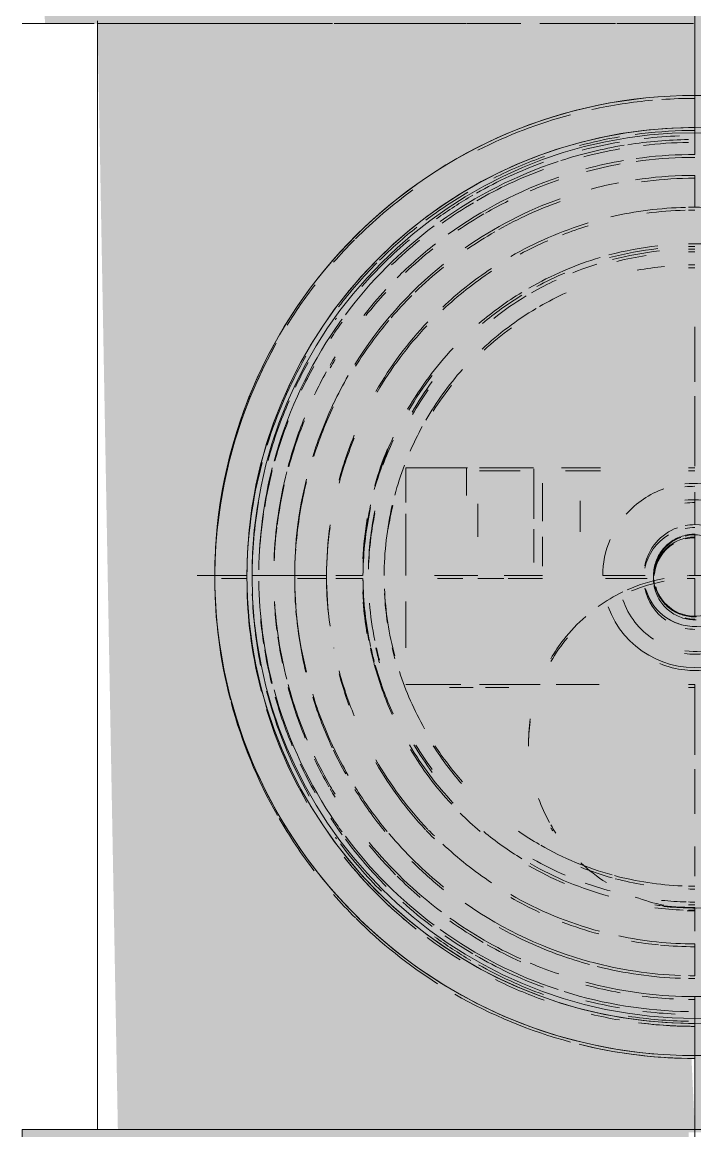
# Model space of a CAD drawing. Header units: millimetres. Extents: x -4000 to 187956, y -58990 to 162485.
# Drawn here: x 14216.2 to 14250, y 134422.3 to 134478 of the extents above; entities that cross this region are included whole.
import ezdxf

# ---------------------------------------------------------------- set-up
doc = ezdxf.new("R2010")
doc.units = ezdxf.units.MM
doc.linetypes.add('Dash 1_16_', pattern=[317.5, 158.75, -158.75])
for name, color, linetype, lineweight in [('F-SPRN', 3, 'Continuous', 9), ('P-PIPE', 3, 'Continuous', 9), ('P-PIPE-CNTR', 3, 'Continuous', 9)]:
    doc.layers.add(name, color=color, linetype=linetype, lineweight=lineweight)

# ---------------------------------------------------------------- blocks, each defined once
blk = doc.blocks.new('Sprinkler_Up - DN20-V1-FFS - TANG 1')
at = {"layer": 'F-SPRN', "transparency": 33554534}
for points in [[(-22.243, 0), (-3.885, 0.741), (-1.735, 2.891), (-1.156, 3.469), (-0.433, 5.499), (0.578, 4.048), (1.156, 3.469), (1.735, 2.891), (4.626, 0), (22.243, 0), (17.401, 13.505), (6.873, 21.154), (-6.873, 21.154), (-18.025, 12.981), (-20.542, 5.233)], [(0, -16.669), (4.314, -16.101), (11.787, -11.787), (16.101, -3.624), (15.417, 5.499), (11.787, 11.787), (7.64, 14.621), (-0.316, 16.627), (-4.314, 16.101), (-11.787, 11.787), (-16.101, 4.314), (-16.101, -4.314), (-10.524, -12.755), (-8.334, -14.436), (-0.316, -16.584)], [(0, -15.603), (7.802, -13.513), (13.513, -7.802), (15.071, -3.624), (14.466, 5.499), (13.513, 7.802), (7.802, 13.513), (-0.316, 15.518), (-7.802, 13.513), (-11.033, 11.033), (-15.071, 4.038), (-15.071, -4.038), (-8.789, -12.755), (-7.802, -13.513), (-0.316, -15.518)], [(-10.896, -5.481), (-10.896, 5.405), (-14.512, 5.405), (-14.512, -5.481)], [(-7.656, -5.481), (-7.656, 5.405), (-10.896, 5.405), (-10.896, -5.481)], [(0, -5.481), (-0.316, 5.405), (-7.656, 5.405), (-7.656, -5.481), (-0.316, -5.481)], [(7.656, -5.481), (7.656, 5.405), (0, 5.405), (0, -5.481)], [(0, 0), (5.709, 0), (2.855, 4.945), (-2.855, 4.945), (-5.709, 0), (-0.316, 0)], [(4.626, 0), (-0.316, 4.31), (-4.626, 0), (0, 0)], [(1.815, 0), (-0.316, 1.954), (-0.316, 0)], [(-6.873, -21.154), (6.873, -21.154), (17.995, -13.074), (22.243, 0), (3.885, -0.741), (2.098, -3.624), (1.187, -3.624), (0.578, -4.048), (-0.578, -4.048), (-1.263, -3.624), (-1.735, -2.891), (-4.626, 0), (-22.243, 0), (-17.995, -13.074), (-12.434, -17.114)], [(2.855, -4.945), (5.709, 0), (-5.709, 0), (-2.855, -4.945), (-0.316, -4.945)], [(0, -4.626), (4.626, 0), (-4.626, 0), (-0.316, -4.31)], [(0, -2.558), (1.34, 0), (-1.815, 0), (-0.316, -2.112)]]:
    blk.add_hatch(color=1, dxfattribs=at).paths.add_polyline_path(points)
at = {"layer": 'F-SPRN', "color": 1}
for p, q in [((-11.465, 5.405), (-14.512, 5.405)), ((-14.512, 5.405), (-11.418, 5.405)), ((-14.512, 5.405), (-14.512, 3.675)), ((-11.465, 5.405), (-11.465, 4.016)), ((-10.817, 5.405), (-8.112, 5.405)), ((-8.112, 5.405), (-10.817, 5.405)), ((-8.084, 5.357), (-8.084, 2.847)), ((-6.7, 5.405), (-4.738, 5.405)), ((-0.316, 5.405), (0, 5.405)), ((0, 5.405), (-0.316, 5.405)), ((-7.656, 4.633), (-7.656, 2.729)), ((-7.656, 4.633), (-7.656, 2.729)), ((-10.896, 1.94), (-10.896, 3.609)), ((-5.754, 3.753), (-5.754, 2.203)), ((-14.512, 3.107), (-14.512, 0)), ((-8.084, 2.336), (-8.084, 0.66)), ((-7.656, 1.942), (-7.656, 0.466)), ((-7.656, 1.942), (-7.656, 0.466)), ((-1.154, 1.727), (-1.222, 1.679)), ((-1.084, 1.772), (-1.154, 1.727)), ((-1.013, 1.814), (-1.084, 1.772)), ((-0.939, 1.853), (-1.013, 1.814)), ((0.022, 2.077), (-0.061, 2.076)), ((-1.983, 0.617), (-2.006, 0.537)), ((-1.957, 0.696), (-1.983, 0.617)), ((-1.928, 0.773), (-1.957, 0.696)), ((-1.895, 0.85), (-1.928, 0.773)), ((-2.073, 0.128), (-2.077, 0.045)), ((-2.077, 0.045), (-2.077, 0)), ((-2.077, 0), (-2.075, -0.083)), ((-2.066, 0.211), (-2.073, 0.128)), ((-2.026, 0.457), (-2.043, 0.375)), ((-2.006, 0.537), (-2.026, 0.457)), ((-14.512, -1.311), (-14.512, -3.624)), ((-0.022, -2.077), (0.061, -2.076)), ((-11.746, -5.481), (-14.512, -5.481)), ((-14.512, -5.481), (-11.746, -5.481)), ((-10.808, -5.481), (-8.084, -5.481)), ((-7.772, -5.481), (-10.808, -5.481)), ((-6.965, -5.481), (-5.754, -5.481)), ((-4.798, -5.481), (-6.965, -5.481)), ((-0.316, -5.481), (0, -5.481)), ((0, -5.481), (-0.316, -5.481))]:
    blk.add_line(p, q, dxfattribs=at)
at = {"layer": 'F-SPRN', "color": 1, "flags": 128}
for points in [[(-1.222, 1.679), (-1.289, 1.629), (-1.353, 1.576), (-1.415, 1.521), (-1.474, 1.463), (-1.532, 1.403), (-1.586, 1.341), (-1.639, 1.276), (-1.689, 1.21), (-1.736, 1.141), (-1.78, 1.071), (-1.821, 0.999)], [(-0.632, 1.979), (-0.711, 1.952), (-0.788, 1.922), (-0.864, 1.889), (-0.939, 1.853)], [(-0.472, 2.023), (-0.552, 2.002), (-0.632, 1.979)], [(-0.061, 2.076), (-0.144, 2.072), (-0.226, 2.065), (-0.309, 2.054), (-0.391, 2.04), (-0.472, 2.023)], [(-1.821, 0.999), (-1.86, 0.925), (-1.895, 0.85)], [(-2.043, 0.375), (-2.056, 0.293), (-2.066, 0.211)], [(-2.075, -0.083), (-2.07, -0.166), (-2.062, -0.249), (-2.051, -0.331)], [(-2.051, -0.331), (-2.036, -0.413), (-2.018, -0.494)], [(-2.018, -0.494), (-1.996, -0.574), (-1.972, -0.653), (-1.944, -0.732), (-1.913, -0.809), (-1.879, -0.885), (-1.842, -0.959), (-1.803, -1.032), (-1.76, -1.103), (-1.714, -1.173), (-1.666, -1.24), (-1.615, -1.306), (-1.562, -1.37), (-1.506, -1.431), (-1.447, -1.49), (-1.386, -1.547), (-1.323, -1.601), (-1.258, -1.653), (-1.191, -1.702), (-1.122, -1.748), (-1.051, -1.791), (-0.979, -1.832), (-0.905, -1.87), (-0.829, -1.904), (-0.753, -1.936), (-0.675, -1.964), (-0.596, -1.99), (-0.515, -2.012), (-0.435, -2.031), (-0.353, -2.047), (-0.271, -2.059), (-0.188, -2.069), (-0.105, -2.074), (-0.022, -2.077)]]:
    blk.add_lwpolyline(points, dxfattribs=at)
at = {"layer": 'F-SPRN', "color": 1}
for radius, start, end in [(22.243, 360, 180), (21.903, 90.8412, 98.8503), (21.903, 99.348, 107.901), (21.903, 108.2621, 125.7507), (21.903, 126.6942, 143.2701), (16.669, 96.4143, 105), (16.669, 96.4143, 105), (16.669, 90, 91.0998), (16.669, 90, 91.0998), (16.669, 83.0684, 90), (16.669, 83.0684, 90), (16.669, 106.5995, 120), (16.669, 106.5995, 120), (15.603, 90, 91.1749), (15.603, 90, 91.1749), (15.603, 95.5762, 100.6843), (15.603, 95.5762, 100.6843), (16.669, 121.4181, 130.5751), (16.669, 121.4181, 130.5751), (15.603, 114.4363, 119.9813), (15.603, 114.4363, 119.9813), (15.603, 120.7374, 133.2078), (15.603, 120.7374, 133.2078), (21.903, 144, 146.6248), (21.903, 146.6248, 164.8151), (16.669, 136.7213, 149.931), (16.669, 136.7213, 149.931), (15.603, 138.4214, 150), (15.603, 138.4214, 150), (15.603, 151.3545, 156.3845), (15.603, 151.3545, 156.3845), (16.669, 155.3879, 164.9693), (16.669, 155.3879, 164.9693), (21.903, 165.6773, 179.2615), (15.603, 159.178, 165), (15.603, 159.178, 165), (4.626, 54.8061, 96.1541), (4.626, 54.8061, 96.1541), (4.626, 109.6085, 138.2703), (4.626, 109.6085, 138.2703), (16.669, 167.6802, 180), (16.669, 167.6802, 180), (15.603, 166.9161, 180), (15.603, 166.9161, 180), (3.81, 57.0577, 97.4717), (2.558, 110.0848, 168.8278), (2.558, 110.0848, 168.8278), (2.558, 15.3246, 101.129), (2.558, 90, 101.129), (4.626, 157.0204, 180), (4.626, 157.0204, 180), (2.044, 110.3531, 180), (2.044, 10.4703, 103.9309), (22.243, 180, 360), (21.903, 180.7385, 194.3227), (16.669, 180.5806, 192.3198), (16.669, 180.5806, 192.3198), (4.626, 199.9304, 0), (4.626, 199.9304, 360), (2.558, 195.0521, 0), (2.044, 196.0467, 0), (3.81, 262.5283, 360), (15.603, 182.4733, 195), (15.603, 182.4733, 195), (2.558, 195.0521, 258.871), (3.81, 198.5537, 237.0577), (2.558, 258.871, 270), (16.669, 192.5987, 195), (16.669, 192.5987, 195), (16.669, 195.6545, 204.6121), (16.669, 195.6545, 204.6121), (15.603, 197.9656, 209.5646), (15.603, 197.9656, 209.5646), (21.903, 195.1849, 213.3752), (16.669, 210.6916, 223.2787), (16.669, 210.6916, 223.2787), (15.603, 213.2123, 221.5786), (15.603, 213.2123, 221.5786), (21.903, 213.3752, 215.6673), (21.903, 215.6673, 216), (21.903, 216.7299, 233.3058), (16.669, 230.4847, 238.5819), (16.669, 230.4847, 238.5819), (15.603, 235.4181, 240), (15.603, 235.4181, 240), (15.603, 240.2661, 254.5481), (15.603, 240.2661, 254.5481), (16.669, 240.2491, 255), (16.669, 240.2491, 255), (15.603, 255, 267.64), (15.603, 255, 267.64), (15.603, 268.8251, 270), (15.603, 268.8251, 270), (16.669, 263.0684, 270), (16.669, 263.0684, 268.9002), (16.669, 268.9002, 270), (21.903, 234.2493, 251.7379), (21.903, 252.5583, 269.1588)]:
    blk.add_arc((0, 0), radius, start, end, dxfattribs=at)
blk = doc.blocks.new('Steel_Transition_Threaded_HoaPhat - Standard-V2-FFS - TANG 1')
at = {"layer": 'P-PIPE', "lineweight": 13, "transparency": 33554534}
h = blk.add_hatch(color=1, dxfattribs=at)
h.paths.add_polyline_path([(14250.002, 134427.731), (14255.825, 134428.497), (14261.252, 134430.745), (14267.403, 134436.264), (14269.487, 134438.981), (14271.735, 134444.407), (14272.502, 134450.231), (14271.735, 134456.054), (14266.9, 134464.852), (14265.912, 134466.14), (14261.252, 134469.716), (14255.825, 134471.964), (14249.685, 134472.689), (14244.178, 134471.964), (14238.752, 134469.716), (14231.977, 134463.384), (14230.516, 134461.481), (14228.268, 134456.054), (14227.502, 134450.231), (14228.268, 134444.407), (14231.977, 134437.077), (14234.092, 134434.321), (14238.752, 134430.745), (14244.178, 134428.497), (14249.685, 134427.772)])
h.paths.add_polyline_path([(14250.002, 134430.131), (14244.799, 134430.815), (14239.952, 134432.823), (14234.67, 134437.475), (14231.977, 134441.672), (14230.587, 134445.028), (14229.902, 134450.231), (14231.977, 134458.789), (14232.595, 134460.281), (14235.789, 134464.443), (14239.952, 134467.638), (14244.799, 134469.646), (14250.002, 134470.331), (14255.204, 134469.646), (14260.052, 134467.638), (14264.214, 134464.443), (14267.409, 134460.281), (14269.417, 134455.433), (14270.102, 134450.231), (14269.417, 134445.028), (14265.333, 134437.475), (14264.214, 134436.018), (14260.052, 134432.823), (14255.204, 134430.815)])
for points in [[(14250.002, 134430.131), (14249.685, 134433.872), (14241.802, 134436.028), (14235.799, 134442.031), (14233.602, 134450.231), (14235.799, 134458.431), (14241.802, 134464.433), (14250.002, 134466.631), (14249.685, 134470.289), (14244.799, 134469.646), (14239.952, 134467.638), (14235.789, 134464.443), (14231.977, 134458.789), (14230.587, 134455.433), (14229.902, 134450.231), (14231.977, 134441.672), (14234.67, 134437.475), (14235.789, 134436.018), (14239.952, 134432.823), (14244.799, 134430.815), (14249.685, 134430.172)], [(14250.002, 134431.731), (14254.79, 134432.361), (14259.252, 134434.209), (14263.333, 134437.475), (14267.403, 134444.312), (14267.871, 134445.442), (14268.502, 134450.231), (14267.403, 134456.15), (14266.023, 134459.481), (14261.076, 134464.852), (14259.252, 134466.252), (14254.79, 134468.1), (14249.685, 134468.689), (14245.213, 134468.1), (14240.752, 134466.252), (14236.92, 134463.312), (14232.426, 134455.73), (14231.977, 134453.841), (14231.979, 134446.607), (14232.132, 134445.442), (14236.67, 134437.475), (14236.92, 134437.149), (14240.752, 134434.209), (14245.213, 134432.361), (14249.685, 134431.772)]]:
    blk.add_hatch(color=1, dxfattribs=at).paths.add_polyline_path(points)
at = {"layer": 'P-PIPE', "color": 20, "lineweight": 13}
for p, q in [((14231.864, 134446.589), (14231.861, 134446.603)), ((14231.861, 134446.603), (14231.864, 134446.589))]:
    blk.add_line(p, q, dxfattribs=at)
for radius, start, end in [(22.5, 90, 270), (22.5, 90.8148, 269.1852), (22.5, 90, 90.8148), (22.5, 15, 90), (22.5, 270, 90), (20.1, 90.912, 98.5089), (20.1, 90, 90.912), (20.1, 100.9975, 105), (20.1, 109.6859, 125.0043), (18.5, 91.4353, 103.2046), (18.5, 91.4353, 103.2046), (18.5, 90, 90.9909), (18.5, 90, 90.9909), (18.5, 78.0986, 90), (18.5, 78.0986, 90), (18.5, 106.819, 120), (18.5, 106.819, 120), (16.4, 96.2132, 104.6042), (16.4, 90, 91.1178), (20.1, 128.8856, 148.1553), (18.5, 123.4976, 133.2041), (18.5, 123.4976, 133.2041), (16.4, 107.4657, 111.9681), (16.4, 115.1607, 120), (16.4, 121.0738, 128.0319), (18.5, 136.4297, 150), (18.5, 136.4297, 150), (20.1, 150, 154.5924), (16.4, 143.5463, 150), (20.1, 154.6137, 162.7449), (18.5, 157.6232, 165), (18.5, 157.6232, 162.6104), (18.5, 162.6104, 165), (22.5, 270, 14.1642), (20.1, 166.0499, 193.9501), (16.4, 168.5467, 178.9063), (18.5, 172.0754, 187.9246), (18.5, 172.0754, 187.9246), (16.4, 184.8393, 191.4533), (16.4, 192.8052, 195), (18.5, 195, 202.3768), (18.5, 195, 202.3768), (20.1, 197.2551, 205.3863), (16.4, 211.2963, 216.4537), (20.1, 205.4076, 210), (18.5, 210, 223.5703), (18.5, 210, 223.5703), (20.1, 211.8447, 219.7476), (20.1, 220.1323, 231.1144), (18.5, 223.7226, 225), (18.5, 223.7226, 225), (18.5, 226.7959, 236.5024), (18.5, 226.7959, 236.5024), (16.4, 240.2532, 246.5955), (16.4, 250.3629, 255), (18.5, 240, 255), (18.5, 240, 255), (16.4, 264.1652, 268.506), (16.4, 268.8822, 270), (20.1, 234.9957, 255), (18.5, 258.0986, 270), (18.5, 258.0986, 270), (20.1, 255.0607, 267.9279), (20.1, 269.088, 270), (22.5, 269.1852, 270)]:
    blk.add_arc((14250.002, 134450.231), radius, start, end, dxfattribs=at)
blk = doc.blocks.new('Sprinkler_Up - DN20-V219-FFS - TANG 1')
at = {"layer": 'F-SPRN', "transparency": 33554534}
for points in [[(-22.243, 0), (-3.885, 0.741), (-1.735, 2.891), (-1.156, 3.469), (-0.419, 5.642), (0.578, 4.048), (1.156, 3.469), (1.735, 2.891), (4.626, 0), (22.243, 0), (17.401, 13.505), (6.873, 21.154), (-6.873, 21.154), (-18.025, 12.981), (-20.542, 5.233)], [(0, -16.669), (4.314, -16.101), (11.787, -11.787), (16.101, -3.48), (15.334, 5.642), (11.787, 11.787), (7.106, 14.765), (-0.316, 16.627), (-4.314, 16.101), (-11.787, 11.787), (-16.101, 4.314), (-16.101, -4.314), (-10.711, -12.612), (-8.334, -14.436), (-0.316, -16.584)], [(0, -15.603), (7.802, -13.513), (13.513, -7.802), (15.071, -3.48), (14.407, 5.642), (13.513, 7.802), (7.802, 13.513), (-0.316, 15.518), (-7.802, 13.513), (-11.033, 11.033), (-15.071, 4.038), (-15.071, -4.038), (-8.975, -12.612), (-7.802, -13.513), (-0.316, -15.518)], [(-10.896, -5.481), (-10.896, 5.405), (-14.512, 5.405), (-14.512, -5.481)], [(-7.656, -5.481), (-7.656, 5.405), (-10.896, 5.405), (-10.896, -5.481)], [(0, -5.481), (-0.316, 5.405), (-7.656, 5.405), (-7.656, -5.481), (-0.316, -5.481)], [(7.656, -5.481), (7.656, 5.405), (0, 5.405), (0, -5.481)], [(0, 0), (5.709, 0), (2.855, 4.945), (-2.855, 4.945), (-5.709, 0), (-0.316, 0)], [(-4.626, 0), (4.626, 0), (-0.316, 4.31)], [(1.815, 0), (-0.316, 1.954), (-0.316, 0)], [(-6.873, -21.154), (6.873, -21.154), (17.995, -13.074), (22.243, 0), (3.885, -0.741), (2.027, -3.48), (1.159, -3.48), (0.578, -4.048), (-0.578, -4.048), (-1.164, -3.48), (-1.735, -2.891), (-4.626, 0), (-22.243, 0), (-17.995, -13.074), (-12.434, -17.114)], [(2.855, -4.945), (5.709, 0), (-5.709, 0), (-2.855, -4.945), (-0.316, -4.945)], [(0, -4.626), (4.626, 0), (-4.626, 0), (-0.316, -4.31)], [(0, -2.558), (1.34, 0), (-1.815, 0), (-0.316, -2.112)]]:
    blk.add_hatch(color=1, dxfattribs=at).paths.add_polyline_path(points)
at = {"layer": 'F-SPRN', "color": 1}
for p, q in [((-14.512, 5.151), (-14.512, 3.819)), ((-10.817, 5.405), (-8.778, 5.405)), ((-8.778, 5.405), (-10.817, 5.405)), ((-6.49, 5.405), (-4.738, 5.405)), ((-0.316, 5.405), (0, 5.405)), ((0, 5.405), (-0.316, 5.405)), ((-8.084, 4.484), (-8.084, 2.991)), ((-7.656, 4.731), (-7.656, 2.872)), ((-7.656, 4.731), (-7.656, 2.872)), ((-1.222, 1.679), (-1.289, 1.629)), ((-1.154, 1.727), (-1.222, 1.679)), ((-1.084, 1.772), (-1.154, 1.727)), ((-1.013, 1.814), (-1.084, 1.772)), ((-0.939, 1.853), (-1.013, 1.814)), ((-0.864, 1.889), (-0.939, 1.853)), ((-0.788, 1.922), (-0.864, 1.889)), ((-0.711, 1.952), (-0.788, 1.922)), ((-0.632, 1.979), (-0.711, 1.952)), ((-0.552, 2.002), (-0.632, 1.979)), ((-0.472, 2.023), (-0.552, 2.002)), ((-0.391, 2.04), (-0.472, 2.023)), ((-0.309, 2.054), (-0.391, 2.04)), ((-0.226, 2.065), (-0.309, 2.054)), ((-0.144, 2.072), (-0.226, 2.065)), ((-0.061, 2.076), (-0.144, 2.072)), ((0.022, 2.077), (-0.061, 2.076)), ((-1.736, 1.141), (-1.78, 1.071)), ((-1.689, 1.21), (-1.736, 1.141)), ((-1.639, 1.276), (-1.689, 1.21)), ((-1.586, 1.341), (-1.639, 1.276)), ((-1.532, 1.403), (-1.586, 1.341)), ((-1.474, 1.463), (-1.532, 1.403)), ((-1.415, 1.521), (-1.474, 1.463)), ((-1.353, 1.576), (-1.415, 1.521)), ((-1.289, 1.629), (-1.353, 1.576)), ((-1.983, 0.617), (-2.006, 0.537)), ((-1.957, 0.696), (-1.983, 0.617)), ((-1.928, 0.773), (-1.957, 0.696)), ((-1.895, 0.85), (-1.928, 0.773)), ((-1.86, 0.925), (-1.895, 0.85)), ((-1.821, 0.999), (-1.86, 0.925)), ((-1.78, 1.071), (-1.821, 0.999)), ((-2.073, 0.128), (-2.077, 0.045)), ((-2.077, 0.045), (-2.077, 0)), ((-2.077, 0), (-2.075, -0.083)), ((-2.066, 0.211), (-2.073, 0.128)), ((-2.056, 0.293), (-2.066, 0.211)), ((-2.043, 0.375), (-2.056, 0.293)), ((-2.026, 0.457), (-2.043, 0.375)), ((-2.006, 0.537), (-2.026, 0.457)), ((-2.075, -0.083), (-2.07, -0.166)), ((-2.07, -0.166), (-2.062, -0.249)), ((-2.062, -0.249), (-2.051, -0.331)), ((-2.051, -0.331), (-2.036, -0.413)), ((-2.036, -0.413), (-2.018, -0.494)), ((-2.018, -0.494), (-1.996, -0.574)), ((-1.996, -0.574), (-1.972, -0.653)), ((-1.972, -0.653), (-1.944, -0.732)), ((-1.944, -0.732), (-1.913, -0.809)), ((-1.913, -0.809), (-1.879, -0.885)), ((-1.879, -0.885), (-1.842, -0.959)), ((-1.842, -0.959), (-1.803, -1.032)), ((-1.803, -1.032), (-1.76, -1.103)), ((-1.76, -1.103), (-1.714, -1.173)), ((-1.714, -1.173), (-1.666, -1.24)), ((-1.666, -1.24), (-1.615, -1.306)), ((-1.615, -1.306), (-1.562, -1.37)), ((-1.562, -1.37), (-1.506, -1.431)), ((-1.506, -1.431), (-1.447, -1.49)), ((-1.447, -1.49), (-1.386, -1.547)), ((-1.386, -1.547), (-1.323, -1.601)), ((-1.323, -1.601), (-1.258, -1.653)), ((-1.258, -1.653), (-1.191, -1.702)), ((-14.512, -2.068), (-14.512, -3.48)), ((-1.191, -1.702), (-1.122, -1.748)), ((-1.122, -1.748), (-1.051, -1.791)), ((-1.051, -1.791), (-0.979, -1.832)), ((-0.979, -1.832), (-0.905, -1.87)), ((-0.905, -1.87), (-0.829, -1.904)), ((-0.829, -1.904), (-0.753, -1.936)), ((-0.753, -1.936), (-0.675, -1.964)), ((-0.675, -1.964), (-0.596, -1.99)), ((-0.596, -1.99), (-0.515, -2.012)), ((-0.515, -2.012), (-0.435, -2.031)), ((-0.435, -2.031), (-0.353, -2.047)), ((-0.353, -2.047), (-0.271, -2.059)), ((-0.271, -2.059), (-0.188, -2.069)), ((-0.188, -2.069), (-0.105, -2.074)), ((-0.105, -2.074), (-0.022, -2.077)), ((-0.022, -2.077), (0.061, -2.076)), ((-11.127, -5.481), (-12.325, -5.481)), ((-10.508, -5.481), (-9.339, -5.481)), ((-9.339, -5.481), (-10.508, -5.481)), ((-0.316, -5.481), (0, -5.481)), ((0, -5.481), (-0.316, -5.481))]:
    blk.add_line(p, q, dxfattribs=at)
for radius, start, end in [(22.243, 99.7838, 104.7434), (21.903, 90.8412, 96.7547), (22.243, 92.0012, 96.5777), (21.903, 99.9172, 104.7418), (22.243, 109.9615, 119.5648), (21.903, 110.2871, 119.9858), (22.243, 120.0824, 125.6913), (21.903, 120.522, 125.4372), (22.243, 130.1186, 138.7395), (21.903, 129.1445, 134.0482), (16.669, 96.4143, 104.871), (16.669, 96.4143, 104.871), (16.669, 90, 91.0998), (16.669, 90, 91.0998), (15.603, 90, 91.1749), (15.603, 90, 91.1749), (16.669, 113.0788, 118.4393), (16.669, 113.0788, 118.4393), (16.669, 121.4181, 129.8132), (16.669, 121.4181, 129.8132), (21.903, 144, 146.6247), (22.243, 144, 144.2557), (15.603, 126.205, 132.7423), (15.603, 126.205, 132.7423), (22.243, 150.8103, 154.4005), (21.903, 150.941, 154.445), (16.669, 142.3324, 149.5685), (16.669, 142.3324, 149.5685), (15.603, 141.5515, 147.3919), (15.603, 141.5515, 147.3919), (22.243, 156.3586, 164.5403), (21.903, 158.8141, 164.3388), (16.669, 155.3879, 160.0448), (16.669, 155.3879, 160.0448), (21.903, 165.6773, 170.5436), (4.626, 90, 96.1539), (4.626, 90, 96.1539), (22.243, 170.0722, 179.6054), (16.669, 167.6802, 178.2802), (16.669, 167.6802, 178.2802), (15.603, 166.4265, 170.8386), (15.603, 166.4265, 170.8386), (3.81, 90, 97.4715), (21.903, 171.4872, 177.1378), (2.558, 90, 101.1287), (2.558, 90, 101.1287), (2.558, 121.0968, 168.2411), (2.558, 121.0968, 168.2411), (2.044, 121.8641, 173.6894), (2.044, 90, 103.9305), (16.669, 180, 190.8111), (16.669, 180, 190.8111), (2.558, 191.1677, 235.2126), (2.558, 191.1677, 235.2126), (22.243, 182.0081, 191.341), (15.603, 182.7868, 188.2546), (15.603, 182.7868, 188.2546), (21.903, 185.343, 188.6546), (2.044, 256.0695, 270), (2.558, 258.8713, 270), (2.558, 258.8713, 270), (21.903, 189.4473, 193.9646), (16.669, 192.1005, 195), (16.669, 192.1005, 195), (15.603, 192.9271, 195), (15.603, 192.9271, 195), (3.81, 262.2085, 270), (3.81, 270, 277.7915), (16.669, 195.0307, 204.2112), (16.669, 195.0307, 204.2112), (4.626, 247.711, 263.8461), (4.626, 247.711, 263.8461), (4.626, 270, 292.289), (4.626, 270, 292.289), (4.626, 263.8461, 270), (4.626, 263.8461, 270), (22.243, 194.7337, 209.4431), (21.903, 195.8069, 202.5918), (16.669, 211.0485, 222.9038), (16.669, 211.0485, 222.9038), (15.603, 212.6081, 221.3329), (15.603, 212.6081, 221.3329), (21.903, 205.2075, 209.4379), (21.903, 213.3753, 215.2666), (16.669, 225, 229.6733), (16.669, 225, 229.6733), (21.903, 215.2666, 216), (22.243, 215.7443, 216), (22.243, 216.8232, 224.9571), (21.903, 216.7299, 224.953), (16.669, 240, 246.8868), (16.669, 240, 246.8868), (15.603, 248.4485, 254.5481), (15.603, 248.4485, 254.5481), (15.603, 255.1597, 260.5384), (15.603, 255.1597, 260.5384), (15.603, 268.8251, 270), (15.603, 268.8251, 270), (21.903, 227.9586, 232.9585), (16.669, 263.0684, 267.9857), (16.669, 263.0684, 267.9857), (16.669, 268.9002, 270), (16.669, 268.9002, 270), (22.243, 234, 239.634), (21.903, 235.0407, 239.4021), (21.903, 239.769, 249.6706), (22.243, 240.7609, 249.9968), (21.903, 255.5455, 260.0638), (22.243, 261.3398, 269.1717), (21.903, 263.1567, 267.4352)]:
    blk.add_arc((0, 0), radius, start, end, dxfattribs=at)
blk = doc.blocks.new('Steel_Transition_Threaded_HoaPhat - Standard-V225-FFS - TANG 1')
at = {"layer": 'P-PIPE', "lineweight": 13, "transparency": 33554534}
h = blk.add_hatch(color=1, dxfattribs=at)
h.paths.add_polyline_path([(14250.002, 134427.587), (14255.825, 134428.354), (14261.252, 134430.602), (14267.403, 134436.121), (14269.487, 134438.837), (14271.735, 134444.264), (14272.502, 134450.087), (14271.735, 134455.911), (14266.79, 134464.852), (14265.912, 134465.997), (14261.252, 134469.573), (14255.825, 134471.821), (14249.685, 134472.546), (14244.178, 134471.821), (14238.752, 134469.573), (14231.977, 134463.241), (14230.516, 134461.337), (14228.268, 134455.911), (14227.502, 134450.087), (14228.268, 134444.264), (14231.977, 134436.933), (14234.092, 134434.177), (14238.752, 134430.602), (14244.178, 134428.354), (14249.685, 134427.629)])
h.paths.add_polyline_path([(14250.002, 134429.987), (14244.799, 134430.672), (14239.952, 134432.68), (14234.56, 134437.475), (14231.977, 134441.528), (14230.587, 134444.885), (14229.902, 134450.087), (14231.977, 134458.646), (14232.595, 134460.137), (14235.789, 134464.3), (14239.952, 134467.494), (14244.799, 134469.502), (14250.002, 134470.187), (14255.204, 134469.502), (14263.495, 134464.852), (14264.214, 134464.3), (14267.409, 134460.137), (14269.417, 134455.29), (14270.102, 134450.087), (14269.417, 134444.885), (14265.443, 134437.475), (14264.214, 134435.874), (14260.052, 134432.68), (14255.204, 134430.672)])
for points in [[(14250.002, 134429.987), (14249.685, 134433.729), (14241.802, 134435.884), (14235.799, 134441.887), (14233.602, 134450.087), (14235.799, 134458.287), (14241.802, 134464.29), (14250.002, 134466.487), (14249.685, 134470.146), (14244.799, 134469.502), (14239.952, 134467.494), (14235.789, 134464.3), (14231.977, 134458.646), (14230.587, 134455.29), (14229.902, 134450.087), (14231.977, 134441.528), (14234.56, 134437.475), (14235.789, 134435.874), (14239.952, 134432.68), (14244.799, 134430.672), (14249.685, 134430.029)], [(14250.002, 134429.987), (14255.204, 134430.672), (14260.052, 134432.68), (14265.443, 134437.475), (14267.409, 134440.037), (14269.417, 134444.885), (14270.102, 134450.087), (14269.234, 134455.73), (14267.403, 134460.145), (14263.495, 134464.852), (14260.052, 134467.494), (14255.204, 134469.502), (14250.002, 134470.187), (14250.002, 134466.487), (14258.202, 134464.29), (14264.204, 134458.287), (14266.402, 134450.087), (14264.204, 134441.887), (14258.202, 134435.884), (14250.002, 134433.687)], [(14250.002, 134431.587), (14254.79, 134432.218), (14259.252, 134434.066), (14263.443, 134437.475), (14267.403, 134444.168), (14267.871, 134445.299), (14268.502, 134450.087), (14267.403, 134456.006), (14266.023, 134459.337), (14260.889, 134464.852), (14259.252, 134466.109), (14254.79, 134467.957), (14249.685, 134468.546), (14245.213, 134467.957), (14240.752, 134466.109), (14236.92, 134463.169), (14232.486, 134455.73), (14231.977, 134453.697), (14231.977, 134446.477), (14232.132, 134445.299), (14236.56, 134437.475), (14236.92, 134437.006), (14240.752, 134434.066), (14245.213, 134432.218), (14249.685, 134431.629)]]:
    blk.add_hatch(color=1, dxfattribs=at).paths.add_polyline_path(points)
at = {"layer": 'P-PIPE', "color": 20, "lineweight": 13}
for radius, start, end in [(22.5, 99.6699, 104.9045), (22.5, 99.6699, 104.9045), (22.5, 90.8147, 97.6562), (22.5, 90.8147, 97.6562), (22.5, 90, 90.8147), (22.5, 90, 90.8147), (22.5, 109.6125, 116.6575), (22.5, 109.6125, 116.6575), (20.1, 90.912, 97.6413), (20.1, 90, 90.912), (22.5, 120.4556, 126.8941), (22.5, 120.4556, 126.8941), (20.1, 109.6859, 119.3517), (18.5, 91.5127, 97.4841), (18.5, 91.5127, 97.4841), (18.5, 90, 90.9909), (18.5, 90, 90.9909), (18.5, 106.819, 111.0803), (18.5, 106.819, 111.0803), (22.5, 128.3475, 134.739), (22.5, 128.3475, 134.739), (20.1, 120, 124.6698), (18.5, 113.5455, 118.2952), (18.5, 113.5455, 118.2952), (16.4, 98.5544, 103.8061), (16.4, 90, 91.1178), (22.5, 135.2302, 142.7048), (22.5, 135.2302, 142.7048), (20.1, 128.9131, 134.3286), (18.5, 123.4976, 133.2041), (18.5, 123.4976, 133.2041), (20.1, 135, 139.3802), (20.1, 139.8677, 147.9812), (18.5, 136.7046, 149.6112), (18.5, 136.7046, 149.6112), (22.5, 150.2558, 162.687), (22.5, 150.2558, 162.687), (16.4, 144.7142, 149.8602), (20.1, 154.6137, 162.1891), (18.5, 157.6232, 162.1287), (18.5, 157.6232, 162.1287), (22.5, 165, 179.6309), (22.5, 165, 179.6309), (18.5, 162.1287, 165), (18.5, 162.1287, 165), (20.1, 166.0499, 175.3746), (16.4, 168.5467, 172.7911), (18.5, 172.0754, 179.5511), (18.5, 172.0754, 179.5511), (16.4, 172.7911, 178.3232), (20.1, 175.8245, 179.5868), (20.1, 180, 183.7256), (18.5, 180, 185.2335), (18.5, 180, 185.2335), (22.5, 181.4288, 194.6309), (22.5, 181.4288, 194.6309), (20.1, 184.6312, 193.5559), (16.4, 192.2988, 195), (18.5, 195, 200.1178), (18.5, 195, 200.1178), (20.1, 197.2551, 205.0366), (22.5, 197.0267, 210), (22.5, 197.0267, 210), (16.4, 210.6635, 216.4537), (20.1, 205.4076, 209.2552), (18.5, 210, 223.0407), (18.5, 210, 223.0407), (20.1, 211.8447, 219.2313), (18.5, 223.1616, 225), (18.5, 223.1616, 225), (22.5, 218.4887, 231.5428), (22.5, 218.4887, 225), (20.1, 225, 231.1144), (22.5, 225, 231.5428), (18.5, 240, 245.0459), (18.5, 240, 245.0459), (16.4, 268.8822, 270), (18.5, 248.8886, 254.8838), (18.5, 248.8886, 254.8838), (20.1, 240.7276, 250.2855), (22.5, 233.3136, 238.3896), (22.5, 233.3136, 238.3896), (18.5, 260.1191, 264.3307), (18.5, 260.1191, 264.3307), (18.5, 264.6369, 270), (18.5, 264.6369, 270), (20.1, 250.3141, 254.7445), (20.1, 255.8956, 267.9279), (22.5, 243.5999, 250.3515), (22.5, 243.5999, 250.3515), (20.1, 269.088, 270), (22.5, 256.6104, 260.3118), (22.5, 256.6104, 260.3118), (22.5, 262.7566, 269.1853), (22.5, 262.7566, 270), (22.5, 269.1853, 270)]:
    blk.add_arc((14250.002, 134450.087), radius, start, end, dxfattribs=at)

msp = doc.modelspace()

# ---------------------------------------------------------------- hatches: boundary and pattern name
at = {"layer": 'P-PIPE', "transparency": 33554534}
for points in [[(14226.111, 134477.954), (14250.002, 134477.954), (14250.002, 134496.379), (14216.215, 134496.379), (14217.366, 134477.954), (14220.741, 134477.954)], [(14250.002, 134477.954), (14283.789, 134477.954), (14282.637, 134496.379), (14250.002, 134496.379), (14250.002, 134492.229)], [(14231.895, 134422.411), (14250.002, 134422.411), (14249.685, 134429.139), (14242.551, 134430.437), (14236.29, 134434.128), (14231.743, 134439.557), (14229.197, 134446.429), (14229.198, 134454.039), (14231.977, 134461.184), (14236.295, 134466.338), (14242.553, 134470.025), (14250.002, 134471.38), (14250.002, 134478.098), (14220.002, 134478.098), (14221.024, 134422.411), (14228.789, 134422.411)], [(14246.119, 134422.268), (14250.002, 134422.268), (14249.685, 134428.995), (14242.551, 134430.294), (14236.29, 134433.984), (14231.743, 134439.414), (14229.197, 134446.286), (14229.198, 134453.895), (14231.977, 134461.041), (14236.295, 134466.195), (14242.553, 134469.882), (14250.002, 134471.237), (14250.002, 134477.954), (14220.002, 134477.954), (14221.024, 134422.268), (14242.237, 134422.268)], [(14265.001, 134422.268), (14280.001, 134422.268), (14278.979, 134477.954), (14250.002, 134477.954), (14250.002, 134471.237), (14257.451, 134469.882), (14264.833, 134464.852), (14268.259, 134460.762), (14270.806, 134453.895), (14270.807, 134446.286), (14266.637, 134437.475), (14263.713, 134433.984), (14257.453, 134430.294), (14250.002, 134428.938), (14250.002, 134422.268), (14261.384, 134422.268)], [(14250.002, 134426.118), (14256.242, 134426.94), (14262.058, 134429.349), (14267.403, 134433.639), (14270.883, 134438.175), (14273.292, 134443.99), (14274.114, 134450.231), (14273.292, 134456.471), (14270.883, 134462.287), (14267.051, 134467.28), (14262.058, 134471.112), (14252.729, 134473.984), (14247.275, 134473.984), (14243.761, 134473.521), (14237.946, 134471.112), (14231.977, 134466.01), (14229.12, 134462.287), (14226.711, 134456.471), (14225.89, 134450.231), (14226.711, 134443.99), (14229.12, 134438.175), (14232.952, 134433.181), (14237.946, 134429.349), (14243.761, 134426.94), (14249.685, 134426.16)], [(14250.002, 134425.975), (14256.242, 134426.797), (14262.058, 134429.206), (14267.403, 134433.495), (14270.883, 134438.031), (14273.292, 134443.847), (14274.114, 134450.087), (14273.292, 134456.328), (14270.883, 134462.143), (14267.051, 134467.137), (14262.058, 134470.969), (14256.242, 134473.378), (14248.363, 134473.984), (14243.761, 134473.378), (14237.946, 134470.969), (14231.977, 134465.867), (14229.12, 134462.143), (14226.711, 134456.328), (14225.89, 134450.087), (14226.711, 134443.847), (14229.12, 134438.031), (14232.952, 134433.037), (14237.946, 134429.206), (14243.761, 134426.797), (14249.685, 134426.017)], [(14241.651, 134435.768), (14242.77, 134437.705), (14241.651, 134441.88), (14243.193, 134446.607), (14245.827, 134449.112), (14257.233, 134454.406), (14258.352, 134458.581), (14257.233, 134462.756), (14255.021, 134464.852), (14249.685, 134466.889), (14241.651, 134464.694), (14235.539, 134458.581), (14233.301, 134450.231), (14235.539, 134441.88), (14239.426, 134437.475)], [(14241.651, 134435.624), (14242.77, 134437.562), (14241.651, 134441.737), (14243.303, 134446.607), (14245.827, 134448.969), (14257.233, 134454.262), (14258.352, 134458.438), (14257.233, 134462.613), (14254.675, 134464.852), (14249.685, 134466.746), (14241.651, 134464.55), (14235.539, 134458.438), (14233.301, 134450.087), (14235.539, 134441.737), (14239.239, 134437.475)], [(14250.002, 134433.53), (14260.578, 134437.475), (14261.811, 134438.422), (14266.225, 134446.607), (14266.133, 134454.553), (14261.811, 134462.04), (14257.761, 134464.852), (14249.685, 134466.889), (14245.679, 134466.362), (14238.193, 134462.04), (14233.87, 134454.553), (14233.87, 134445.908), (14239.426, 134437.475), (14241.651, 134435.768), (14249.685, 134433.615)], [(14250.002, 134433.387), (14260.764, 134437.475), (14261.811, 134438.278), (14266.244, 134446.607), (14266.133, 134454.41), (14261.811, 134461.896), (14257.226, 134464.852), (14249.685, 134466.746), (14245.679, 134466.219), (14238.193, 134461.896), (14233.87, 134454.41), (14233.87, 134445.765), (14239.239, 134437.475), (14241.651, 134435.624), (14249.685, 134433.472)], [(14250.002, 134403.987), (14249.685, 134422.411), (14216.215, 134422.411), (14217.366, 134403.987), (14241.257, 134403.987)]]:
    msp.add_hatch(color=1, dxfattribs=at).paths.add_polyline_path(points)

# ---------------------------------------------------------------- linework, layer by layer
at = {"layer": 'P-PIPE', "color": 20, "lineweight": 13}
for p, q in [((14216.215, 134477.954), (14219.821, 134477.954)), ((14216.215, 134477.954), (14219.824, 134477.954)), ((14220.002, 134478.098), (14220.002, 134422.411)), ((14220.002, 134477.954), (14220.002, 134422.411)), ((14221.024, 134477.954), (14220.002, 134477.954)), ((14221.024, 134477.954), (14220.002, 134477.954)), ((14220.984, 134477.954), (14223.805, 134477.954)), ((14220.984, 134477.954), (14223.805, 134477.954)), ((14224.021, 134477.954), (14221.029, 134477.954)), ((14224.021, 134477.954), (14221.029, 134477.954)), ((14223.837, 134477.954), (14228.62, 134477.954)), ((14223.837, 134477.954), (14228.623, 134477.954)), ((14228.789, 134477.954), (14224.047, 134477.954)), ((14228.789, 134477.954), (14224.047, 134477.954)), ((14228.644, 134477.954), (14231.797, 134477.954)), ((14228.644, 134477.954), (14231.797, 134477.954)), ((14231.738, 134477.954), (14228.811, 134477.954)), ((14231.738, 134477.954), (14228.811, 134477.954)), ((14231.885, 134477.954), (14234.892, 134477.954)), ((14231.885, 134477.954), (14234.892, 134477.954)), ((14234.972, 134477.954), (14232.979, 134477.954)), ((14234.972, 134477.954), (14232.979, 134477.954)), ((14234.934, 134477.954), (14238.497, 134477.954)), ((14234.934, 134477.954), (14238.497, 134477.954)), ((14238.493, 134477.954), (14235.017, 134477.954)), ((14238.493, 134477.954), (14235.017, 134477.954)), ((14241.214, 134477.954), (14238.533, 134477.954)), ((14241.214, 134477.954), (14238.533, 134477.954)), ((14238.538, 134477.954), (14241.257, 134477.954)), ((14238.538, 134477.954), (14241.257, 134477.954)), ((14242.224, 134477.954), (14246.02, 134477.954)), ((14242.224, 134477.954), (14246.02, 134477.954)), ((14246.022, 134477.954), (14242.243, 134477.954)), ((14246.022, 134477.954), (14242.243, 134477.954)), ((14246.087, 134477.954), (14249.929, 134477.954)), ((14246.087, 134477.954), (14249.929, 134477.954)), ((14249.929, 134477.954), (14246.089, 134477.954)), ((14249.929, 134477.954), (14246.089, 134477.954)), ((14216.215, 134422.411), (14216.215, 134403.987)), ((14217.366, 134422.411), (14216.215, 134422.411)), ((14250.002, 134422.411), (14216.215, 134422.411)), ((14219.821, 134422.411), (14217.366, 134422.411)), ((14220.002, 134422.411), (14231.739, 134422.411)), ((14220.002, 134422.411), (14224.021, 134422.411)), ((14231.798, 134422.411), (14220.977, 134422.411)), ((14224.021, 134422.411), (14228.789, 134422.411)), ((14228.789, 134422.411), (14231.821, 134422.411)), ((14241.257, 134422.411), (14231.885, 134422.411)), ((14232.979, 134422.411), (14241.214, 134422.411)), ((14232.979, 134422.411), (14235.002, 134422.411)), ((14235.002, 134422.411), (14241.214, 134422.411)), ((14249.682, 134422.411), (14242.218, 134422.411)), ((14242.237, 134422.411), (14249.682, 134422.411)), ((14242.237, 134422.411), (14250.002, 134422.411)), ((14250.002, 134422.411), (14249.682, 134422.411)), ((14249.682, 134422.411), (14250.002, 134422.411)), ((14257.785, 134422.411), (14250.002, 134422.411)), ((14283.789, 134422.411), (14250.002, 134422.411)), ((14250.002, 134422.411), (14257.766, 134422.411)), ((14250.002, 134422.411), (14257.766, 134422.411))]:
    msp.add_line(p, q, dxfattribs=at)
for centre, radius, start, end in [((14250.002, 134450.231), 24.112, 90, 269.2397), ((14250.002, 134450.231), 24.112, 90, 270), ((14250.002, 134450.087), 24.112, 95.0542, 102.384), ((14250.002, 134450.087), 24.112, 95.0542, 102.384), ((14250.002, 134450.087), 24.112, 90, 93.9384), ((14250.002, 134450.087), 24.112, 90, 93.9384), ((14250.002, 134450.231), 24.112, 30, 90), ((14250.002, 134450.231), 24.112, 270, 90), ((14250.002, 134450.087), 24.112, 105, 116.8749), ((14250.002, 134450.087), 24.112, 105, 116.8749), ((14250.002, 134450.231), 21.15, 90.8668, 98.0211), ((14250.002, 134450.087), 21.15, 90.8668, 98.0211), ((14250.002, 134450.231), 21.15, 90, 90.8668), ((14250.002, 134450.087), 21.15, 90, 90.8668), ((14250.002, 134450.231), 21.15, 99.731, 105), ((14250.002, 134450.087), 21.15, 100.206, 104.8984), ((14250.002, 134450.231), 21.15, 108.8679, 125.8689), ((14250.002, 134450.087), 21.15, 108.8679, 113.0211), ((14250.002, 134450.087), 24.112, 125.9821, 135), ((14250.002, 134450.087), 24.112, 125.9821, 135), ((14250.002, 134450.087), 21.15, 116.2986, 119.7995), ((14250.002, 134450.087), 21.15, 120.0671, 124.237), ((14250.002, 134450.087), 24.112, 135.1408, 138.8163), ((14250.002, 134450.087), 24.112, 135.1408, 138.8163), ((14250.002, 134450.231), 21.15, 128.0211, 135), ((14250.002, 134450.087), 21.15, 128.5058, 133.4342), ((14250.002, 134450.087), 24.112, 142.2889, 148.1503), ((14250.002, 134450.087), 24.112, 142.2889, 148.1503), ((14250.002, 134450.231), 21.15, 137.2293, 141.8404), ((14250.002, 134450.087), 21.15, 137.2293, 141.3772), ((14250.002, 134450.087), 24.112, 150.6769, 179.6556), ((14250.002, 134450.087), 24.112, 150.6769, 165), ((14250.002, 134450.231), 21.15, 148.6997, 150), ((14250.002, 134450.087), 21.15, 148.6996, 150), ((14250.002, 134450.231), 21.15, 151.0876, 154.6013), ((14250.002, 134450.231), 21.15, 158.0211, 165), ((14250.002, 134450.087), 21.15, 158.0211, 164.6207), ((14250.002, 134450.087), 24.112, 165, 179.6556), ((14250.002, 134450.231), 21.15, 165.7378, 177.9758), ((14250.002, 134450.087), 21.15, 167.1718, 172.7538), ((14250.002, 134450.087), 21.15, 173.0211, 177.5482), ((14250.002, 134450.087), 24.112, 180, 194.6556), ((14250.002, 134450.087), 24.112, 180, 194.6556), ((14250.002, 134450.231), 21.15, 183.5565, 194.2622), ((14250.002, 134450.087), 21.15, 183.5565, 187.1739), ((14250.002, 134450.087), 21.15, 188.0211, 191.5982), ((14250.002, 134450.231), 21.15, 195, 203.0211), ((14250.002, 134450.087), 21.15, 195, 202.3133), ((14250.002, 134450.087), 24.112, 195, 209.6052), ((14250.002, 134450.087), 24.112, 195, 209.6052), ((14250.002, 134450.231), 21.15, 205.3987, 210), ((14250.002, 134450.087), 21.15, 205.3987, 209.66), ((14250.002, 134450.231), 21.15, 210, 211.3003), ((14250.002, 134450.087), 21.15, 210, 211.3004), ((14250.002, 134450.087), 24.112, 210, 217.544), ((14250.002, 134450.087), 24.112, 210, 217.544), ((14250.002, 134450.231), 21.15, 219.3488, 233.0211), ((14250.002, 134450.087), 21.15, 219.3488, 224.7224), ((14250.002, 134450.087), 21.15, 225, 229.2593), ((14250.002, 134450.087), 24.112, 221.1837, 225), ((14250.002, 134450.087), 24.112, 221.1837, 225), ((14250.002, 134450.087), 24.112, 225.1063, 237.6014), ((14250.002, 134450.087), 24.112, 225.1063, 237.6014), ((14250.002, 134450.231), 21.15, 234.4236, 245.5764), ((14250.002, 134450.087), 21.15, 234.4236, 239.8037), ((14250.002, 134450.231), 24.112, 270, 315), ((14250.002, 134450.087), 21.15, 240.4653, 245.5764), ((14250.002, 134450.231), 21.15, 246.9789, 251.1321), ((14250.002, 134450.231), 21.15, 255, 269.1332), ((14250.002, 134450.087), 21.15, 255, 259.7719), ((14250.002, 134450.087), 24.112, 240, 255), ((14250.002, 134450.087), 24.112, 240, 255), ((14250.002, 134450.087), 21.15, 262.8301, 267.1063), ((14250.002, 134450.231), 21.15, 269.1332, 270), ((14250.002, 134450.087), 21.15, 269.1332, 270), ((14250.002, 134450.231), 21.15, 270, 276.9789), ((14250.002, 134450.087), 24.112, 256.0426, 269.2397), ((14250.002, 134450.087), 24.112, 256.0426, 270), ((14250.002, 134450.231), 24.112, 269.2397, 270), ((14250.002, 134450.087), 24.112, 269.2397, 270)]:
    msp.add_arc(centre, radius, start, end, dxfattribs=at)
at = {"layer": 'P-PIPE', "color": 1}
for centre, radius, start, end in [((14250.002, 134450.231), 16.7, 157.579, 164.2722), ((14250.002, 134450.087), 16.7, 157.579, 164.1584), ((14250.002, 134450.231), 16.7, 170.1108, 177.203), ((14250.002, 134450.087), 16.7, 170.1108, 175.911), ((14250.002, 134441.88), 8.35, 100.6842, 114.0387), ((14250.002, 134441.88), 8.35, 90, 92.6244), ((14250.002, 134441.737), 8.35, 90, 92.6244), ((14250.002, 134458.581), 8.35, 270, 280.6842), ((14250.002, 134450.231), 16.7, 182.797, 189.8892), ((14250.002, 134441.737), 8.35, 100.6842, 112.3619), ((14250.002, 134450.087), 16.7, 184.089, 189.552), ((14250.002, 134441.88), 8.35, 115.6806, 125.5287), ((14250.002, 134441.88), 8.35, 131.0366, 142.0735), ((14250.002, 134441.737), 8.35, 140.0144, 150), ((14250.002, 134441.88), 8.35, 142.0735, 150), ((14250.002, 134441.88), 8.35, 172.0327, 181.5407), ((14250.002, 134441.737), 8.35, 172.0327, 180.5111), ((14250.002, 134441.88), 8.35, 199.9004, 209.0413), ((14250.002, 134441.88), 8.35, 210, 213.3024), ((14250.002, 134441.737), 8.35, 210, 211.2432), ((14250.002, 134441.88), 8.35, 226.6998, 237.8461), ((14250.002, 134441.88), 8.35, 249.0027, 259.2369), ((14250.002, 134450.231), 16.7, 264.6626, 273.5288), ((14250.002, 134441.88), 8.35, 267.3756, 270), ((14250.002, 134441.737), 8.35, 267.3756, 270)]:
    msp.add_arc(centre, radius, start, end, dxfattribs=at)
at = {"layer": 'P-PIPE-CNTR', "color": 20, "lineweight": 13}
for p, q in [((14250.002, 134474.343), (14250.002, 134496.522)), ((14250.002, 134474.343), (14250.002, 134477.954)), ((14250.002, 134471.384), (14250.002, 134472.699)), ((14250.002, 134471.384), (14250.002, 134472.556)), ((14250.002, 134468.731), (14250.002, 134470.331)), ((14250.002, 134468.731), (14250.002, 134470.187)), ((14250.002, 134459.955), (14250.002, 134462.716)), ((14250.002, 134459.955), (14250.002, 134462.573)), ((14250.002, 134455.73), (14250.002, 134459.239)), ((14250.002, 134455.73), (14250.002, 134459.096)), ((14250.002, 134452.789), (14250.002, 134454.411)), ((14250.002, 134452.789), (14250.002, 134454.268)), ((14250.002, 134450.231), (14250.002, 134452.285)), ((14250.002, 134450.231), (14250.002, 134452.141)), ((14250.002, 134448.176), (14250.002, 134450.087)), ((14250.002, 134448.176), (14250.002, 134450.087)), ((14250.002, 134441.222), (14250.002, 134444.75)), ((14250.002, 134441.222), (14250.002, 134444.607)), ((14250.002, 134438.258), (14250.002, 134440.243)), ((14250.002, 134438.258), (14250.002, 134440.1)), ((14250.002, 134435.425), (14250.002, 134436.621)), ((14250.002, 134430.131), (14250.002, 134431.731)), ((14250.002, 134430.131), (14250.002, 134431.587)), ((14250.002, 134427.731), (14250.002, 134429.077)), ((14250.002, 134427.731), (14250.002, 134428.933)), ((14250.002, 134426.118), (14250.002, 134427.731)), ((14250.002, 134426.118), (14250.002, 134427.587)), ((14250.002, 134403.987), (14250.002, 134426.118)), ((14250.002, 134422.411), (14250.002, 134425.975))]:
    msp.add_line(p, q, dxfattribs=at)
at = {"layer": 'P-PIPE-CNTR', "color": 1, "linetype": 'Dash 1_16_'}
for p, q in [((14250.002, 134472.731), (14250.002, 134475.231)), ((14250.002, 134473.984), (14250.002, 134475.087)), ((14250.002, 134471.384), (14250.002, 134472.731)), ((14250.002, 134471.384), (14250.002, 134472.587)), ((14250.002, 134468.731), (14250.002, 134470.331)), ((14250.002, 134468.731), (14250.002, 134470.187)), ((14250.002, 134459.955), (14250.002, 134462.716)), ((14250.002, 134459.955), (14250.002, 134462.573)), ((14250.002, 134455.73), (14250.002, 134459.239)), ((14250.002, 134455.73), (14250.002, 134459.096)), ((14250.002, 134452.789), (14250.002, 134454.411)), ((14250.002, 134452.789), (14250.002, 134454.268)), ((14250.002, 134450.231), (14250.002, 134452.285)), ((14250.002, 134450.231), (14250.002, 134452.141)), ((14225.002, 134450.231), (14227.502, 134450.231)), ((14226.235, 134450.087), (14227.502, 134450.087)), ((14227.759, 134450.231), (14231.502, 134450.231)), ((14230.045, 134450.087), (14231.502, 134450.087)), ((14231.977, 134450.231), (14233.301, 134450.231)), ((14231.977, 134450.087), (14233.301, 134450.087)), ((14236.92, 134450.231), (14239.105, 134450.231)), ((14237.077, 134450.087), (14238.346, 134450.087)), ((14239.105, 134450.087), (14240.402, 134450.087)), ((14240.425, 134450.231), (14242.345, 134450.231)), ((14240.618, 134450.087), (14242.345, 134450.087)), ((14245.376, 134450.231), (14247.499, 134450.231)), ((14245.519, 134450.087), (14247.613, 134450.087)), ((14250.002, 134448.176), (14250.002, 134450.087)), ((14250.002, 134448.176), (14250.002, 134450.087)), ((14250.002, 134441.222), (14250.002, 134444.75)), ((14250.002, 134441.222), (14250.002, 134444.607)), ((14250.002, 134438.258), (14250.002, 134440.506)), ((14250.002, 134438.258), (14250.002, 134440.243)), ((14250.002, 134435.126), (14250.002, 134436.621)), ((14250.002, 134432.361), (14250.002, 134433.562)), ((14250.002, 134430.131), (14250.002, 134431.731)), ((14250.002, 134430.131), (14250.002, 134431.587)), ((14250.002, 134427.731), (14250.002, 134429.077)), ((14250.002, 134427.731), (14250.002, 134428.933)), ((14250.002, 134425.231), (14250.002, 134427.731)), ((14250.002, 134426.118), (14250.002, 134427.587))]:
    msp.add_line(p, q, dxfattribs=at)

# ---------------------------------------------------------------- block references
at = {"layer": 'F-SPRN', "color": 1}
for name, p in [('Sprinkler_Up - DN20-V1-FFS - TANG 1', (14250.002, 134450.231)), ('Sprinkler_Up - DN20-V219-FFS - TANG 1', (14250.002, 134450.087))]:
    msp.add_blockref(name, p, dxfattribs=at)
at = {"layer": 'P-PIPE', "color": 20, "lineweight": 13}
for name in ['Steel_Transition_Threaded_HoaPhat - Standard-V2-FFS - TANG 1', 'Steel_Transition_Threaded_HoaPhat - Standard-V225-FFS - TANG 1']:
    msp.add_blockref(name, (0, 0), dxfattribs=at)

doc.saveas('drawing.dxf')
